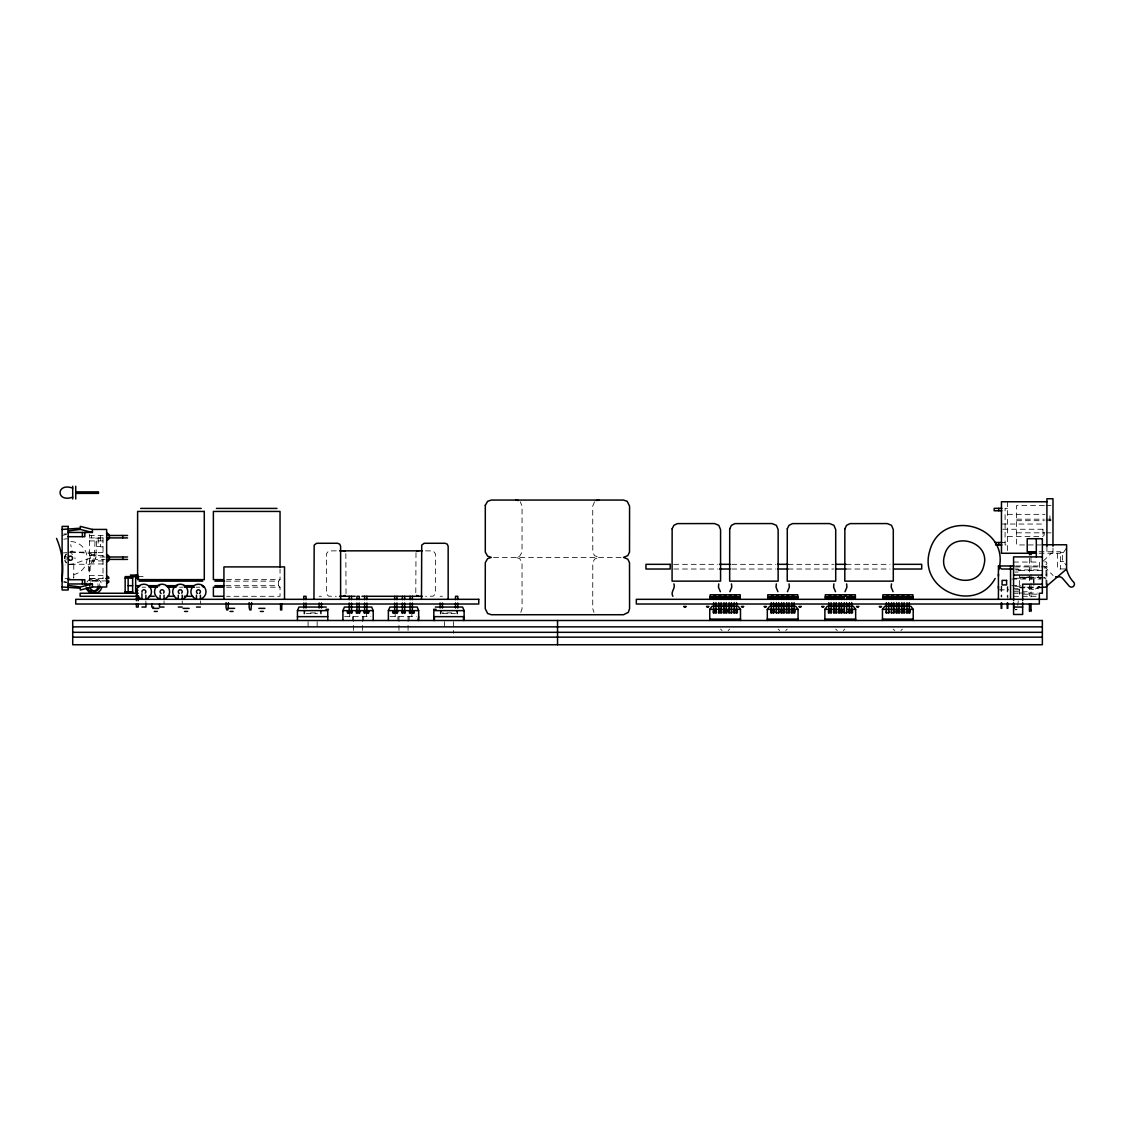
<?xml version="1.0" encoding="UTF-8"?>
<svg xmlns="http://www.w3.org/2000/svg" width="1131" height="1131" viewBox="0 0 1131 1131"><rect width="100%" height="100%" fill="white"/><g stroke="black" fill="none" stroke-linecap="round" stroke-linejoin="round"><path stroke-width="0.75" stroke-dasharray="5 3.75" d="M73.741 578.195L73.784 564.411L69.599 564.199M346.044 593.648L345.832 552.706M1017.73 605.339L1018.253 600.83M64.382 558.205L66.149 553.921M415.996 552.706L415.784 593.648M1066.604 547.8L1062.419 554.077L1062.419 559.718L1066.604 565.981M520.826 612.352L522.07 608.662L522.027 562.658L519.695 558.643L516.019 557.385L519.695 556.141L522.027 552.126L522.07 506.123L520.302 501.839M594.51 501.839L592.729 506.123L592.785 552.126L594.51 555.618L598.794 557.385L594.51 559.166L592.785 562.658L592.729 608.662L593.987 612.352M1007.523 536.391L1042.966 536.391L1044.182 535.175L1044.182 530.467L1042.966 529.251L1001.458 529.251M225.847 581.136L278.523 581.136L280.036 579.623L280.036 569.133M1044.634 568.257L1046.91 565.981L1046.91 583.101M728.138 630.603L729.665 629.09M785.706 630.603L787.233 629.09M843.274 630.603L844.8 629.09M900.856 630.603L902.382 629.09M1043.22 561.117L1050.982 553.625A1.513 1.513 0 0 1 1052.028 553.186M1037.763 587.668L1037.989 587.47A9.684 9.684 0 0 0 1038.611 586.805A9.458 9.458 0 0 1 1037.763 587.682L1035.671 588.827A3.605 3.605 0 0 1 1034.794 588.94L1032.038 588.742A13.487 13.487 0 0 1 1029.931 588.233L1026.397 586.805M1038.159 588.12L1038.399 587.908A10.278 10.278 0 0 0 1039.46 586.706A10.038 10.038 0 0 1 1038.159 588.134L1035.487 589.491L1031.953 589.336A14.095 14.095 0 0 1 1029.733 588.813L1025.577 587.145A14.802 14.802 0 0 0 1024.94 586.947M1039.955 578.719A10.038 10.038 0 0 0 1038.399 576.796A10.278 10.278 0 0 1 1039.955 578.719L1039.46 579.044A9.684 9.684 0 0 0 1037.989 577.234L1037.523 576.838M1027.344 576.852L1025.577 577.545A14.802 14.802 0 0 1 1023.498 578.111L1011.807 578.436M1028.715 576.923L1025.775 578.125A15.396 15.396 0 0 1 1023.612 578.704L1019.625 578.436M61.936 553.144L72.243 551.871L91.243 553.582L91.738 557.654L73.713 563.902L65.131 564.963M68.171 552.578L72.172 551.363L70.702 544.647M62.163 535.514L66.206 534.468M63.76 539.19L67.238 538.752M91.357 554.558L94.014 554.232L94.269 556.339L91.625 556.664M65.075 578.704L73.769 577.63M1044.309 505.543L1016.613 505.543L1016.613 544.944L1040.845 544.944M1046.048 505.543L1051.236 505.543M1007.523 508.342L1005.091 508.342L1005.091 544.944L1007.523 544.944M1007.523 514.336L1045.016 514.336M1016.613 519.186L1044.309 519.186M1046.048 519.186L1051.236 519.186M1016.613 520.698L1044.309 520.698M1046.048 520.698L1051.236 520.698M1001.458 524.035L1045.016 524.035M1016.613 532.828L1044.309 532.828M1046.048 532.828L1051.236 532.828M63.803 533.945L67.224 533.945M89.377 535.472L104.971 535.472M89.377 537.904L104.971 537.904M100.588 538.13L95.131 538.13L94.424 555.83A22.351 22.351 0 0 1 92.982 559.803L92.346 561.047A22.351 22.351 0 0 1 89.971 564.539L88.614 566.066L88.614 571.933L90.127 571.933L90.127 566.631A23.864 23.864 0 0 0 93.675 561.782L94.354 560.439A23.864 23.864 0 0 0 95.895 556.198L96.644 538.13M89.377 540.929L103.006 540.929M1001.91 542.512L1005.091 542.512M96.644 546.612L100.588 546.612M103.006 546.839L100.588 546.839L100.588 535.472M336.303 550.839L328.612 550.938L326.364 553.865L326.477 594.044L328.612 596.178L336.303 596.291M425.525 550.839L433.215 550.938L435.449 553.865L435.35 594.044L433.215 596.178L425.525 596.291M1039.078 551.744L1060.539 551.744L1060.539 569.02M70.433 552.14L89.377 552.14M1060.539 552.352L1063.578 552.352M89.377 552.451L103.006 552.451M1039.078 553.257L1060.539 553.257M89.377 555.477L103.006 555.477M105.084 556.989L95.668 556.989L95.668 559.407L105.084 559.407M493.554 557.385L623.506 557.385M89.377 560.934L103.006 560.934M1060.539 561.443L1063.578 561.443M1013.574 562.05L1039.488 562.05L1039.488 569.925L1013.574 569.925M89.377 563.959L103.006 563.959M70.433 564.256L89.377 564.256M673.723 564.327L717.69 564.327M731.757 564.327L775.725 564.327M788.038 564.327L833.773 564.327M846.073 564.327L890.055 564.327M1015.737 565.981L1043.446 565.981M1014.889 566.9L1046.005 566.9L1046.005 585.533M673.723 569.02L717.69 569.02M731.757 569.02L775.725 569.02M788.038 569.02L833.773 569.02M846.073 569.02L890.055 569.02M1015.087 569.02L1018.126 569.02L1019.639 572.046M1065.063 568.95L1058.998 568.95A1.513 1.513 0 0 1 1057.485 567.437L1057.485 554.713A1.513 1.513 0 0 0 1055.972 553.186M1019.639 570.533L1046.91 570.533M1015.087 572.046L1018.126 572.046M1046.005 574.845L1046.91 574.845M89.377 575.467L103.006 575.467M138.646 576.598L143.128 576.598M1019.639 577.192L1046.005 577.192M1019.639 577.531L1040.972 577.531M1030.85 577.955L1046.005 577.955M89.377 578.506L105.89 578.506M1011.807 579.044L1040.972 579.044M226.582 579.623L280.036 579.623M93.081 580.528L94.778 580.528M106.653 580.924L89.377 580.924L89.377 534.355M63.803 582.451L67.224 582.451M225.847 585.688L278.523 585.688L280.036 587.201L280.036 596.291L226.582 596.291M1011.807 585.646L1020.784 585.674M1014.931 586.254L1020.756 586.282M142.082 587.201L145.616 587.201M179.575 587.201L182.798 587.201M196.285 587.201L199.819 587.201M226.582 587.201L280.036 587.201M1019.639 587.173L1044.266 587.046M1019.639 587.809L1044.238 587.809M1013.574 588.714L1018.126 588.714L1018.126 593.252L1013.574 593.252M999.337 589.859L1008.682 589.859M1014.945 589.859L1019.639 589.859M1013.574 591.739L1031.005 591.739M1019.639 593.012L1037.212 593.012M1037.212 594.171L1019.639 594.171L1019.639 574.845M319.168 596.291L321.444 596.291M440.129 596.291L442.405 596.291M1013.574 596.291L1037.622 596.291M310.488 612.889L318.193 612.889M442.405 612.889L443.394 612.889M446.844 612.889L455.524 612.889M306.105 613.624L317.486 613.624M442.461 613.624L455.482 613.624M344.602 616.649L370.897 616.649M390.054 616.649L416.349 616.649M95.004 552.479L96.517 552.621M94.509 555.477L95.979 555.802M63.746 581.292L66.319 581.998M92.77 560.241L94.113 560.934M1044.012 577.531L1046.005 578.676M72.695 554.303L72.214 554.02A4.552 4.552 0 0 0 71.069 553.695M893.292 629.09L894.819 630.603M835.71 629.09L837.251 630.603M778.142 629.09L779.669 630.603M720.574 629.09L722.101 630.603M1044.394 566.603L1052.622 575.015A6.447 6.447 0 0 0 1053.131 575.481M65.188 561.23L66.149 562.489M89.702 553.441L90.282 558.163M1052.975 547.998L1052.975 553.271M1049.936 515.863L1049.936 522.508M1046.91 546.4L1046.91 553.271M1042.966 529.251L1042.966 536.391M1033.875 585.533L1033.875 577.955L1033.776 582.507M1031.005 556.89L1031.005 599.317M1029.479 558.205L1029.479 595.896M1007.82 586.254L1007.82 598.412M1007.523 501.768L1007.523 553.271M1007.212 587.088L1007.212 596.899M1001.755 586.098L1001.755 596.899M1001.147 586.522L1001.147 596.899M453.517 621.654L453.517 633.318M444.426 621.654L444.426 629.981M411.854 613.624L411.854 616.649M409.125 616.649L409.125 620.495M408.065 616.649L408.065 633.318M398.974 616.649L398.974 633.318M397.914 616.649L397.914 620.495M395.186 613.624L395.186 616.649M366.402 613.624L366.402 616.649M363.673 616.649L363.673 620.495M362.613 616.649L362.613 633.318M353.522 616.649L353.522 633.318M352.462 616.649L352.462 620.495M349.733 613.624L349.733 616.649M317.161 621.654L317.161 629.981M308.07 621.654L308.07 629.981M278.523 581.136L278.523 585.688M200.413 600.886L200.413 604.011M182.232 600.886L182.232 604.011M164.052 600.886L164.052 604.011M145.871 600.886L145.871 604.011M103.006 537.904L103.006 556.989M103.006 559.407L103.006 578.506M98.157 538.13L98.157 546.612M91.498 535.472L91.498 537.904M92.247 581.235A5.302 5.075 -90 0 1 99.669 584.458M89.759 580.585A7.422 7.097 -90 0 1 101.634 583.907M90.551 581.235A5.302 5.075 -90 0 1 97.973 584.458M86.946 582.126A7.422 7.097 -90 0 1 99.938 583.907M1044.606 561.951A1.513 1.513 0 0 1 1046.882 563.252A1.513 1.513 0 0 1 1044.606 564.567M66.22 559.902A4.552 4.552 0 0 1 66.248 556.424M74.943 557.654A4.552 4.552 0 0 1 74.943 558.827M70.857 541.537A16.668 16.668 0 0 1 73.925 574.491M1016.105 609.369A1.711 1.287 0 0 1 1015.285 609.369M1017.08 609.284A1.654 1.244 0 0 1 1014.917 609.708M64.439 557.357L64.425 558.94A6.065 6.065 0 0 1 66.786 553.356L64.439 557.357M66.701 562.984L64.82 560.467A6.065 6.065 0 0 0 66.701 562.984"/><path stroke-width="1.5" d="M998.715 569.868C1011.199 525.109 941.148 506.335 929.583 551.348C918.231 590.467 975.516 614.19 995.139 578.492M61.738 580.726C64.071 566.532 62.247 551.674 56.55 538.441M718.75 583.893L718.454 587.187L720.362 591.683M776.333 583.893L776.036 587.187L777.93 591.683M833.9 583.893L833.604 587.187L835.512 591.683M891.468 583.893L891.186 587.187L893.08 591.683M729.863 591.683L731.771 587.187L731.474 583.893M787.445 591.683L789.339 587.187L789.056 583.893M845.013 591.683L846.921 587.187L846.624 583.893M297.453 620.495L297.453 610.627L298.98 607.05L326.251 607.05M342.919 620.495L342.919 610.627L344.432 607.05L371.703 607.05L373.216 610.627L373.216 620.495M388.371 620.495L388.371 610.627L389.884 607.05L417.155 607.05L418.668 610.627L418.668 620.495M709.745 620.495L709.745 609.355L712.049 606.273L738.19 606.273L740.494 609.355L740.494 620.495M767.313 620.495L767.313 609.355L769.617 606.273L795.757 606.273L798.062 609.355L798.062 620.495M824.881 620.495L824.881 609.355L827.185 606.273L853.34 606.273L855.644 609.355L855.644 620.495M882.463 620.495L882.463 609.355L884.767 606.273L910.907 606.273L913.212 609.355L913.212 620.495M345.181 595.401L343.032 596.291M416.943 551.461L418.795 550.839M106.653 540.477L108.774 539.19L108.774 537.904M106.653 561.994L108.774 560.707L108.774 559.407M106.653 583.497L108.774 582.211L108.774 580.924L106.653 580.924M596.475 500.524L598.794 500.058M62.106 586.989L80.287 588.205L80.287 590.014L92.403 586.989L92.403 583.964L80.287 586.989L68.171 585.476M68.171 530.934L80.287 529.421L92.403 532.447L92.403 529.421L80.287 526.382L80.287 528.205L62.106 529.421M72.709 488.083C55.886 482.188 55.886 503.055 72.709 497.173M75.735 491.872L98.468 491.872L98.468 493.385L75.735 493.385M1046.91 501.768L1001.458 501.768L1001.458 553.271L1036.42 553.271M140.668 508.413L201.219 508.413M216.431 508.413L276.982 508.413M1001.91 508.342L994.177 508.342L994.177 510.76L1001.91 510.76M92.403 529.421L106.653 529.421L106.653 586.989L92.403 586.989M68.171 532.447L92.403 532.447M106.653 535.472L127.563 535.472M68.171 536.688L84.825 536.688L84.825 532.447M106.653 537.904L127.563 537.904M1042.358 538.709L1027.217 538.709L1027.217 551.744L1036.307 551.744M994.799 542.512L1001.91 542.512M1042.358 544.774L1066.604 544.774L1066.604 569.02L1045.397 587.201L1042.358 587.201M995.52 544.944L1001.91 544.944M339.569 550.839L422.245 550.839M106.653 556.989L127.563 556.989M1042.358 556.89L1013.574 556.89L1013.574 600.618M106.653 559.407L127.563 559.407M719.443 564.327L730.004 564.327M777.492 564.327L788.038 564.327M835.526 564.327L846.073 564.327M893.561 564.327L921.708 564.327L921.708 569.02L893.561 569.02M998.433 599.317L998.433 565.981L1014.012 565.981M719.443 569.02L730.004 569.02M777.492 569.02L788.038 569.02M835.526 569.02L846.073 569.02M1013.574 569.02L1001.458 569.02L998.433 565.981M998.433 574.011L998.433 576.131M130.362 575.071L137.94 575.071M1013.574 575.071L1042.358 575.071M138.646 576.598L125.159 576.598L125.159 593.252M125.159 578.111L132.638 578.111M135.663 578.111L138.646 578.111M105.89 578.506L108.774 578.506L108.774 577.22L106.653 575.933M68.171 579.722L84.825 579.722L84.825 583.964M223.132 579.623L213.377 579.623L213.377 511.438L280.036 511.438L280.036 567.38M139.127 581.136L202.76 581.136M214.89 581.136L224.207 581.136M68.171 583.964L92.403 583.964M1042.358 584.162L1022.664 584.162L1022.664 600.702M128.142 585.688L132.638 585.688M135.663 585.688L140.216 585.688M148.444 585.688L159.641 585.688M166.003 585.688L177.539 585.688M183.787 585.688L193.443 585.688M201.686 585.688L202.76 585.688M214.89 585.688L224.207 585.688M998.433 586.141L998.433 588.261M137.614 587.201L138.745 587.201M149.108 587.201L157.492 587.201M167.501 587.201L176.125 587.201M184.395 587.201L194.518 587.201M203.142 587.201L204.287 587.201M223.132 587.201L213.377 587.201L213.377 596.291L223.132 596.291M137.925 590.226L136.413 591.131L136.413 600.688M125.159 591.739L132.638 591.739M135.663 591.739L137.261 591.739M138.222 593.252L80.103 593.252L80.103 596.291L138.745 596.291M149.108 596.291L154.283 596.291M167.501 596.291L174.4 596.291M184.395 596.291L192.793 596.291M339.569 596.291L355.162 596.291M361.977 596.291L422.245 596.291M710.169 596.673L740.225 596.673M767.737 596.673L797.793 596.673M825.319 596.673L843.684 596.673M847.02 596.673L855.375 596.673M882.887 596.673L912.943 596.673M710.169 597.422L740.225 597.422M767.737 597.422L797.793 597.422M825.319 597.422L843.684 597.422M847.02 597.422L855.375 597.422M882.887 597.422L912.943 597.422M723.882 598.568L710.169 598.568L710.169 594.779L740.225 594.779L740.225 598.568L726.512 598.568M781.45 598.568L767.737 598.568L767.737 594.779L797.793 594.779L797.793 598.568L784.094 598.568M839.032 598.568L825.319 598.568L825.319 594.779L855.375 594.779L855.375 598.568L847.02 598.568M841.662 598.568L842.878 598.568M896.6 598.568L882.887 598.568L882.887 594.779L912.943 594.779L912.943 598.568L904.602 598.568M899.23 598.568L900.446 598.568M903.089 598.568L904.291 598.568M683.76 606.442L686.178 606.442M706.479 606.442L708.911 606.442M716.983 606.372L733.256 606.372M741.328 606.442L743.746 606.442M764.047 606.442L766.479 606.442M774.551 606.372L790.823 606.372M798.896 606.442L801.328 606.442M821.629 606.442L824.047 606.442M832.133 606.372L844.433 606.372M846.158 606.372L848.391 606.372M856.478 606.442L858.896 606.442M879.197 606.442L881.629 606.442M889.701 606.372L905.973 606.372M141.926 607.05L145.927 607.05L145.927 603.869M153.618 607.05L151.794 607.05L151.794 603.869M164.052 607.05L159.499 607.05L159.499 603.869M178.288 607.05L182.232 607.05M196.469 607.05L200.413 607.05M435.336 607.05L462.607 607.05L464.12 610.627L464.12 620.495M684.241 607.05L685.697 607.05M706.96 607.05L708.416 607.05M741.809 607.05L743.265 607.05M764.542 607.05L765.998 607.05M799.391 607.05L800.847 607.05M822.11 607.05L823.566 607.05M856.959 607.05L858.415 607.05M879.678 607.05L881.134 607.05M1013.574 607.05L1022.664 607.05M152.77 608.365L158.821 608.365M183.066 608.365L189.131 608.365M228.519 608.365L234.584 608.365M258.829 608.365L264.88 608.365M326.067 609.312L328.499 609.312M433.611 609.312L436.029 609.312M709.745 609.355L740.494 609.355M767.313 609.355L798.062 609.355M824.881 609.355L843.684 609.355M847.091 609.355L855.644 609.355M882.463 609.355L913.212 609.355M326.548 609.92L328.004 609.92M434.092 609.92L435.548 609.92M1029.479 609.92L1031.005 609.92M297.453 610.627L327.764 610.627L327.764 620.495M342.919 610.627L373.216 610.627M388.371 610.627L418.668 610.627M464.12 610.627L433.823 610.627L433.823 620.495M718.807 610.896L718.425 612.804L721.507 612.804L721.111 610.896M729.113 610.896L728.732 612.804L731.799 612.804L731.418 610.896M776.389 610.896L775.993 612.804L779.075 612.804L778.693 610.896M786.681 610.896L786.299 612.804L789.381 612.804L789 610.896M833.957 610.896L833.575 612.804L836.643 612.804L836.261 610.896M844.263 610.896L843.882 612.804L846.949 612.804L846.568 610.896M886.379 610.896L885.997 612.804L889.065 612.804L888.683 610.896M891.525 610.896L891.143 612.804L894.225 612.804L893.843 610.896M901.831 610.896L901.449 612.804L904.517 612.804L904.136 610.896M154.297 611.433L157.294 611.433M184.593 611.433L187.605 611.433M230.045 611.433L233.057 611.433M260.356 611.433L263.353 611.433M304.281 613.624L304.479 610.584M320.95 613.624L320.737 610.584M440.638 613.624L440.836 610.584M457.306 613.624L457.108 610.584M297.453 616.649L327.764 616.649M418.668 616.649L418.06 620.495M433.823 616.649L464.12 616.649M709.745 619.109L740.494 619.109M767.313 619.109L798.062 619.109M824.881 619.109L855.644 619.109M882.463 619.109L913.212 619.109M72.709 626.857L1042.358 626.857M72.709 632.314L1042.358 632.314M72.709 637.163L1042.358 637.163M516.019 500.058L518.337 500.524M343.032 550.839L344.884 551.461M418.795 596.291L416.646 595.401M106.653 532.899L108.774 534.185L108.774 535.472M106.653 554.416L108.774 555.703L108.774 556.989M672.903 596.291C670.019 592.008 675.886 588.29 673.906 583.893M1013.659 605.339L1013.998 608.266M1052.975 546.231L1052.975 498.729L1046.91 498.729L1046.91 546.4M1046.91 583.525L1046.91 599.317L636.315 599.317L636.315 604.011L1039.332 604.011L1039.332 593.252L1042.358 593.252L1042.358 538.738M1036.307 538.709L1036.307 556.89M1031.005 603.869L1031.005 611.433M1029.479 603.869L1029.479 611.433M1022.664 602.682L1022.664 614.472L1013.574 614.472L1013.574 602.682M1010.548 565.981L1010.548 599.317M1007.82 603.035L1007.82 608.379M1007.212 603.035L1007.212 608.379M1001.755 603.035L1001.755 608.379M1001.147 603.035L1001.147 608.379M998.73 508.342L998.73 510.76M998.73 542.512L998.73 544.944M911.996 596.673L911.996 599.317M910.78 596.673L910.78 599.317M909.296 599.458L909.296 596.291L906.991 596.291L906.991 599.458M909.296 602.625L909.296 612.804M906.991 602.625L906.991 612.804M904.291 596.673L904.291 599.317M904.136 599.458L904.136 596.291L901.831 596.291L901.831 599.458M904.136 602.625L904.136 612.804M901.831 602.625L901.831 612.804M900.446 596.673L900.446 599.317M899.23 596.673L899.23 599.317M898.989 599.458L898.989 596.291L896.685 596.291L896.685 599.458M898.989 602.625L898.989 612.804M896.685 602.625L896.685 612.804M895.384 596.673L895.384 599.317M893.843 599.458L893.843 596.291L891.525 596.291L891.525 599.458M893.843 602.625L893.843 612.804M891.525 602.625L891.525 612.804M888.895 596.673L888.895 599.317M888.683 599.458L888.683 596.291L886.379 596.291L886.379 599.458M888.683 602.625L888.683 612.804M886.379 602.625L886.379 612.804M885.05 596.673L885.05 599.317M883.848 596.673L883.848 599.317M854.414 596.673L854.414 599.317M853.212 596.673L853.212 599.317M851.714 599.458L851.714 596.291L849.409 596.291L849.409 599.458M851.714 602.625L851.714 612.804M849.409 602.625L849.409 612.804M846.568 599.458L846.568 596.291L844.263 596.291L844.263 599.458M846.568 602.625L846.568 612.804M844.263 602.625L844.263 612.804M842.878 596.673L842.878 599.317M841.662 596.673L841.662 599.317M841.422 599.458L841.422 596.291L839.103 596.291L839.103 599.458M841.422 602.625L841.422 612.804M839.103 602.625L839.103 612.804M837.817 596.673L837.817 599.317M836.261 599.458L836.261 596.291L833.957 596.291L833.957 599.458M836.261 602.625L836.261 612.804M833.957 602.625L833.957 612.804M831.327 596.673L831.327 599.317M831.115 599.458L831.115 596.291L828.811 596.291L828.811 599.458M831.115 602.625L831.115 612.804M828.811 602.625L828.811 612.804M827.482 596.673L827.482 599.317M826.266 596.673L826.266 599.317M796.846 596.673L796.846 599.317M795.63 596.673L795.63 599.317M794.146 599.458L794.146 596.291L791.841 596.291L791.841 599.458M794.146 602.625L794.146 612.804M791.841 602.625L791.841 612.804M789.155 596.673L789.155 599.317M789 599.458L789 596.291L786.681 596.291L786.681 599.458M789 602.625L789 612.804M786.681 602.625L786.681 612.804M785.296 596.673L785.296 599.317M784.094 596.673L784.094 599.317M783.84 599.458L783.84 596.291L781.535 596.291L781.535 599.458M783.84 602.625L783.84 612.804M781.535 602.625L781.535 612.804M781.45 596.673L781.45 599.317M780.234 596.673L780.234 599.317M778.693 599.458L778.693 596.291L776.389 596.291L776.389 599.458M778.693 602.625L778.693 612.804M777.605 596.673L777.605 599.317M776.389 602.625L776.389 612.804M773.76 596.673L773.76 599.317M773.533 599.458L773.533 596.291L771.229 596.291L771.229 599.458M773.533 602.625L773.533 612.804M771.229 602.625L771.229 612.804M769.914 596.673L769.914 599.317M768.698 596.673L768.698 599.317M739.278 596.673L739.278 599.317M738.062 596.673L738.062 599.317M736.578 599.458L736.578 596.291L734.259 596.291L734.259 599.458M736.578 602.625L736.578 612.804M734.259 602.625L734.259 612.804M731.573 596.673L731.573 599.317M731.418 599.458L731.418 596.291L729.113 596.291L729.113 599.458M731.418 602.625L731.418 612.804M729.113 602.625L729.113 612.804M727.728 596.673L727.728 599.317M726.512 596.673L726.512 599.317M726.272 599.458L726.272 596.291L723.967 596.291L723.967 599.458M726.272 602.625L726.272 612.804M723.967 602.625L723.967 612.804M722.667 596.673L722.667 599.317M721.111 599.458L721.111 596.291L718.807 596.291L718.807 599.458M721.111 602.625L721.111 612.804M718.807 602.625L718.807 612.804M716.177 596.673L716.177 599.317M715.965 599.458L715.965 596.291L713.661 596.291L713.661 599.458M715.965 602.625L715.965 612.804M713.661 602.625L713.661 612.804M712.332 596.673L712.332 599.317M711.116 596.673L711.116 599.317M557.541 620.495L557.541 644.741M463.512 616.649L463.512 620.495M457.801 599.642L457.801 596.291L455.524 596.291L455.524 599.642M457.801 602.993L457.801 608.026M455.524 602.993L455.524 608.026M448.159 599.317L448.159 546.287L447.268 544.152L445.119 543.262L424.125 543.29L421.722 545.128L421.495 599.317M442.405 602.993L442.405 608.026M440.129 602.993L440.129 608.026M434.417 616.649L434.417 620.495M413.621 611.376L413.621 612.889M412.348 596.291L412.348 599.642M412.348 602.993L412.348 612.889M410.072 596.291L410.072 599.642M410.072 602.993L410.072 612.889M404.658 596.291L404.658 599.642M404.658 602.993L404.658 612.889M402.382 596.291L402.382 599.642M402.382 602.993L402.382 612.889M396.953 596.291L396.953 599.642M396.953 602.993L396.953 612.889M394.677 596.291L394.677 599.642M394.677 602.993L394.677 612.889M393.404 611.376L393.404 612.889M368.169 611.376L368.169 612.889M366.896 596.291L366.896 599.642M366.896 602.993L366.896 612.889M364.62 596.291L364.62 599.642M364.62 602.993L364.62 612.889M359.206 599.642L359.206 596.291L356.929 596.291L356.929 599.642M359.206 602.993L359.206 612.889M356.929 602.993L356.929 612.889M351.501 596.291L351.501 599.642M351.501 602.993L351.501 612.889M349.225 596.291L349.225 599.642M349.225 602.993L349.225 612.889M347.952 611.376L347.952 612.889M340.615 599.317L340.615 546.287L339.724 544.152L337.589 543.262L316.581 543.29L314.178 545.128L313.951 599.317M321.444 602.993L321.444 608.026M319.168 602.993L319.168 608.026M306.049 599.642L306.049 596.291L303.772 596.291L303.772 599.642M306.049 602.993L306.049 608.026M303.772 602.993L303.772 608.026M284.517 599.317L284.517 566.9L223.924 566.9L223.924 599.317M281.76 603.869L281.76 609.92L280.559 609.92L280.559 603.869M251.591 602.597L250.983 609.92L249.767 609.92L249.159 607.503L249.159 602.597M228.49 602.597L227.882 609.92L226.681 609.92L226.073 607.503L226.073 602.597M200.413 595.175L200.413 599.317M196.469 595.175L196.469 599.317M182.232 595.175L182.232 599.317M178.288 595.175L178.288 599.317M164.052 595.175L164.052 599.317M160.107 595.175L160.107 599.317M145.871 595.175L145.871 599.317M141.926 593.718L141.926 599.317M138.222 595.91L138.222 600.688M138.222 603.869L138.222 607.05L136.413 607.05L136.413 603.869M137.289 575.071L136.215 575.071M135.663 576.598L135.663 593.252M132.638 576.598L132.638 593.252M128.142 578.111L128.142 591.739M122.713 535.472L122.713 537.904M122.713 556.989L122.713 559.407M109.368 535.472L109.368 537.904M109.368 556.989L109.368 559.407M82.407 532.447L82.407 536.688M82.407 579.722L82.407 583.964M75.735 486.259L75.735 498.983M72.709 486.259L72.709 498.983M141.941 599.062A7.578 7.578 0 0 1 137.699 587.399A7.578 7.578 0 0 1 150.098 587.399A7.578 7.578 0 0 1 145.857 599.062M141.997 592.248A1.965 1.965 0 0 1 144.4 589.845A1.965 1.965 0 0 1 145.291 593.139M178.302 599.062A7.578 7.578 0 0 1 174.061 587.399A7.578 7.578 0 0 1 186.459 587.399A7.578 7.578 0 0 1 182.218 599.062M179.278 593.45A1.965 1.965 0 0 1 178.641 590.608A1.965 1.965 0 0 1 181.526 590.241A1.965 1.965 0 0 1 181.653 593.139M160.121 599.062A7.578 7.578 0 0 1 155.88 587.399A7.578 7.578 0 0 1 168.279 587.399A7.578 7.578 0 0 1 164.037 599.062M161.097 593.45A1.965 1.965 0 0 1 160.461 590.608A1.965 1.965 0 0 1 163.345 590.241A1.965 1.965 0 0 1 163.472 593.139M196.483 599.062A7.578 7.578 0 0 1 192.242 587.399A7.578 7.578 0 0 1 204.64 587.399A7.578 7.578 0 0 1 200.399 599.062M197.458 593.45A1.965 1.965 0 0 1 196.935 590.481A1.965 1.965 0 0 1 199.947 590.481A1.965 1.965 0 0 1 199.424 593.45M99.839 585.83A5.302 5.075 -90 0 1 89.886 587.201M89.702 585.83A5.302 5.075 -90 0 1 90.381 583.186M101.634 587.752A7.422 7.097 -90 0 1 87.921 587.752M98.157 585.83A5.302 5.075 -90 0 1 93.081 591.131M91.767 590.962A5.302 5.075 -90 0 1 90.551 590.424M96.63 592.262A7.422 7.097 -90 0 1 86.225 587.752M85.984 585.83A7.422 7.097 -90 0 1 86.225 583.907M1031.005 554.77A1.513 1.513 0 0 1 1032.518 553.257M1029.479 554.77A3.025 3.025 0 0 1 1032.518 551.744M1055.576 576.725A6.447 6.447 0 0 0 1056.948 576.937L1058.333 576.838A4.552 4.552 0 0 1 1062.575 578.365L1068.795 585.618A3.025 3.025 0 0 0 1073.559 586.24A3.025 3.025 0 0 0 1072.937 581.475A28.939 28.939 0 0 1 1067.197 571.226L1066.83 570.109A1.937 1.937 0 0 0 1065.953 569.176M485.298 505.331L485.298 552.126L487.617 556.141L491.306 557.385L487.617 558.643L485.298 562.658L485.241 608.662L487.617 613.469L491.306 614.727L623.506 614.727L628.313 612.352L629.571 608.662L629.515 562.658L627.79 559.166L623.506 557.385L627.79 555.618L629.515 552.126L629.571 506.123L627.196 501.316L623.506 500.058L491.306 500.058L487.617 501.316L485.298 505.331M672.139 528.827L672.083 581.136L720.574 581.136L720.574 529.619L718.793 525.335L714.509 523.568L677.356 523.611L673.864 525.335L672.139 528.827M729.707 528.827L729.665 581.136L778.142 581.136L778.142 529.619L776.375 525.335L772.077 523.568L734.924 523.611L731.432 525.335L729.707 528.827M787.289 528.827L787.233 581.136L835.71 581.136L835.71 529.619L833.943 525.335L829.659 523.568L792.506 523.611L789.014 525.335L787.289 528.827M844.857 528.827L844.8 581.136L893.292 581.136L893.292 529.619L891.511 525.335L887.227 523.568L850.074 523.611L846.582 525.335L844.857 528.827M944.555 555.349C936.85 580.274 977.947 591.287 983.744 565.853C991.449 540.943 950.351 529.93 944.555 555.349M204.287 511.438L137.614 511.438L137.614 579.623L204.287 579.623L204.287 511.438M68.171 526.382L62.106 526.382L62.106 589.986L68.171 590.014L68.171 526.41M670.202 564.327L645.957 564.327L645.957 569.02L670.202 569.02L670.202 564.327M1006.604 580.387L1002.066 580.387L1002.066 584.925L1006.604 584.925L1006.604 580.387M478.752 599.317L75.735 599.317L75.735 604.011L478.752 604.011L478.752 599.317M716.347 610.896L713.279 610.896L713.279 612.804L716.347 612.804L716.347 610.896M727.035 610.896L723.19 610.896L723.19 612.804L727.035 612.804L727.035 610.896M737.341 610.896L733.496 610.896L733.496 612.804L737.341 612.804L737.341 610.896M773.929 610.896L770.847 610.896L770.847 612.804L773.929 612.804L773.929 610.896M784.617 610.896L780.772 610.896L780.772 612.804L784.617 612.804L784.617 610.896M794.909 610.896L791.064 610.896L791.064 612.804L794.909 612.804L794.909 610.896M831.497 610.896L828.415 610.896L828.415 612.804L831.497 612.804L831.497 610.896M842.185 610.896L838.34 610.896L838.34 612.804L842.185 612.804L842.185 610.896M852.491 610.896L848.646 610.896L848.646 612.804L852.491 612.804L852.491 610.896M899.753 610.896L895.908 610.896L895.908 612.804L899.753 612.804L899.753 610.896M910.059 610.896L906.214 610.896L906.214 612.804L910.059 612.804L910.059 610.896M352.109 611.376L347.358 611.376L347.358 612.889L352.109 612.889L352.109 611.376M359.799 611.376L356.322 611.376L356.322 612.889L359.799 612.889L359.799 611.376M368.777 611.376L364.012 611.376L364.012 612.889L368.777 612.889L368.777 611.376M397.561 611.376L392.81 611.376L392.81 612.889L397.561 612.889L397.561 611.376M405.251 611.376L401.774 611.376L401.774 612.889L405.251 612.889L405.251 611.376M414.229 611.376L409.464 611.376L409.464 612.889L414.229 612.889L414.229 611.376M1042.358 620.495L72.709 620.495L72.709 644.741L1042.358 644.741L1042.358 620.495M69.132 559.873A2.121 2.121 0 0 0 72.54 558.502A2.121 2.121 0 0 0 69.641 556.24A2.121 2.121 0 0 0 69.132 559.873"/></g></svg>
